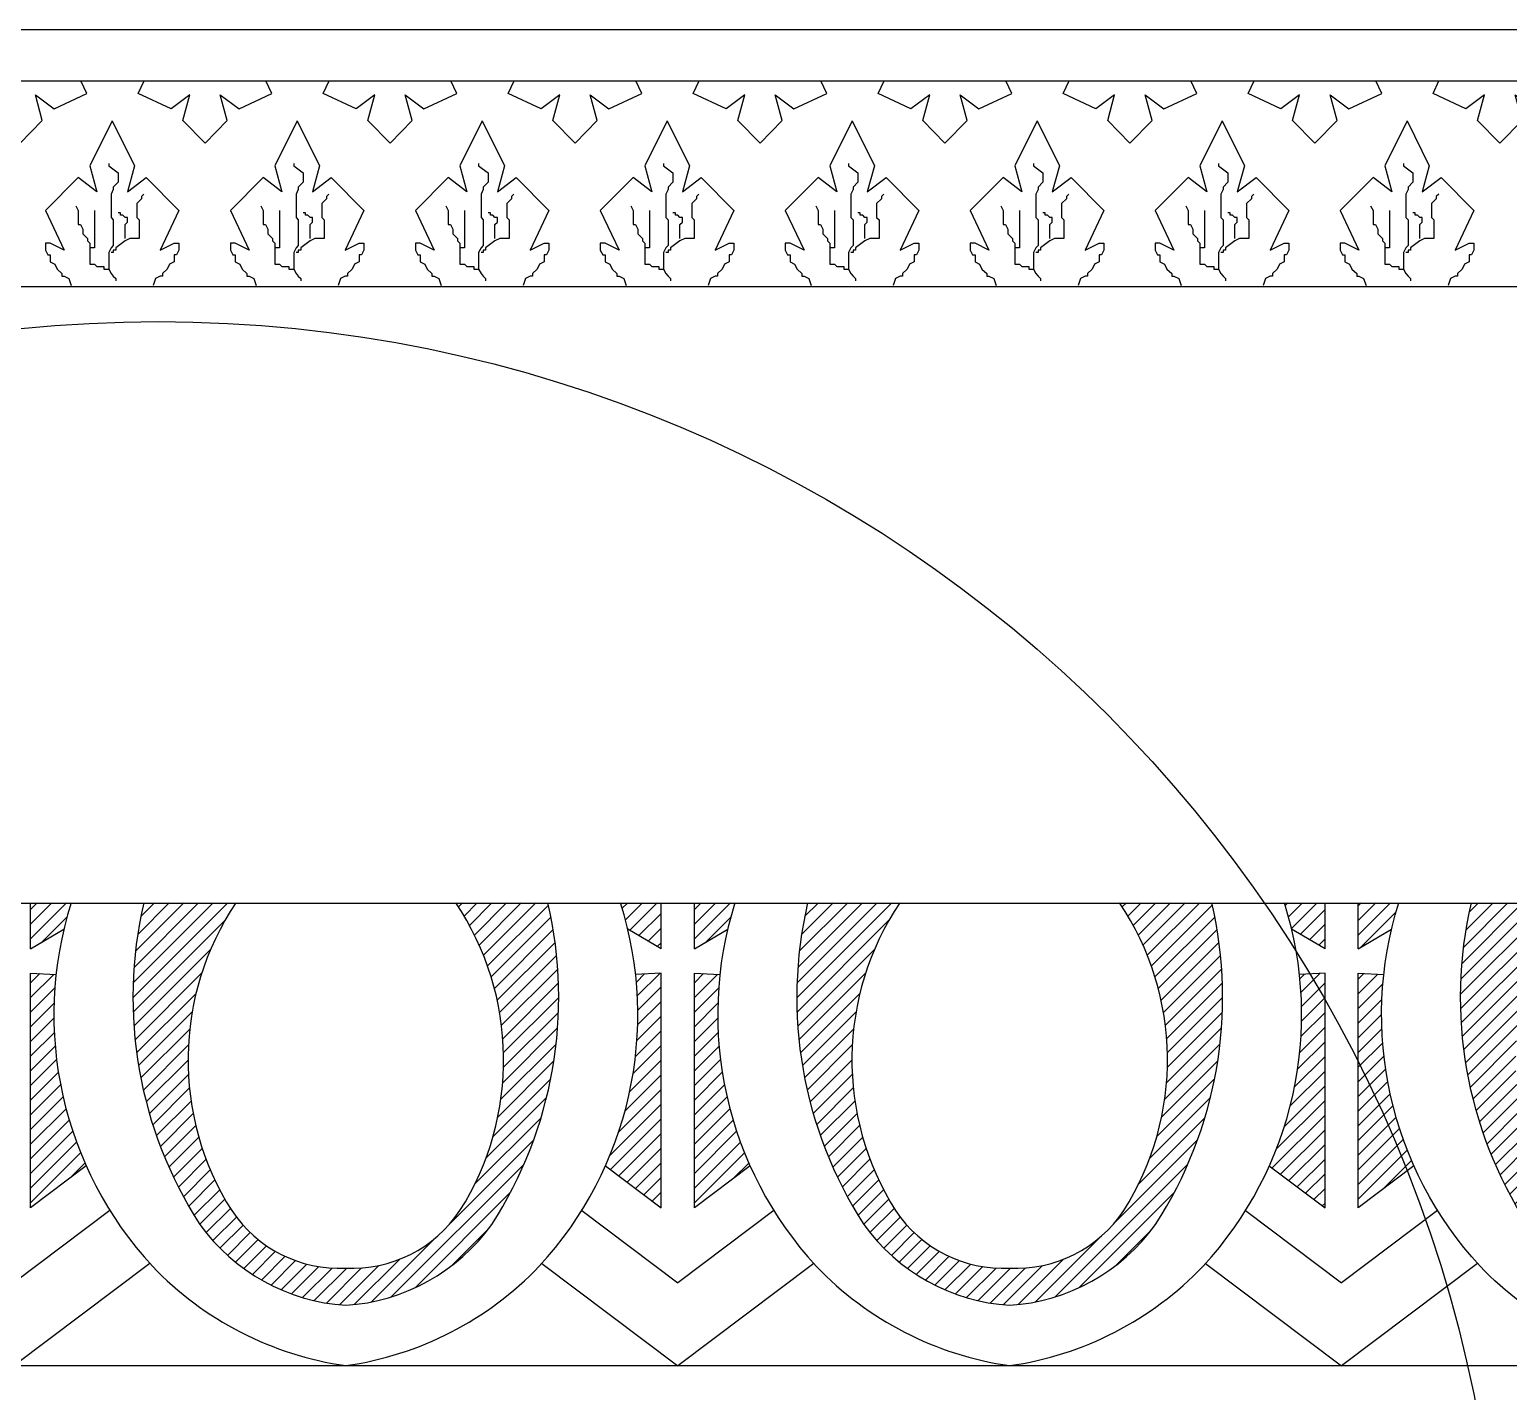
# Model space of a CAD drawing. Extents: x 225 to 2401, y 148 to 3508.
# Drawn here: x 476.3 to 620.2, y 3091 to 3223.5 of the extents above; entities that cross this region are included whole.
import ezdxf

# ---------------------------------------------------------------- set-up
doc = ezdxf.new("R2010")
doc.units = 0
doc.header["$LTSCALE"] = 10
doc.header["$MEASUREMENT"] = 0
for name, color, linetype in [('3', 3, 'CONTINUOUS'), ('7', 7, 'CONTINUOUS'), ('BH', 3, 'CONTINUOUS')]:
    doc.layers.add(name, color=color, linetype=linetype)
pattern_1 = [(45, (97.8592, 1808.6614), (-0.7137359, 0.7137359), [])]
pattern_2 = [(45, (162.4592, 1808.6614), (-0.7137359, 0.7137359), [])]

msp = doc.modelspace()

# ---------------------------------------------------------------- hatches: boundary and pattern name
at = {"layer": '3'}
h = msp.add_hatch(dxfattribs=at)
h.set_pattern_fill('ANSI31', color=256, scale=8.075, style=0)
h.set_pattern_definition(pattern_1)
h.paths.add_polyline_path([(473.12, 3138.5), (469.17, 3138.5, -0.018345), (469.87, 3135.95), (473.12, 3134.02)])
h.paths.add_polyline_path([(473.12, 3131.66), (470.63, 3131.53, -0.133078), (467.7, 3112.9), (473.12, 3108.81)])
h.paths.add_polyline_path([(478.84, 3131.53), (476.35, 3131.66), (476.35, 3108.81), (481.77, 3112.9, -0.133078)])
h.paths.add_polyline_path([(476.35, 3138.5), (476.35, 3134.02), (479.6, 3135.95, -0.018345), (480.3, 3138.5)])
h = msp.add_hatch(dxfattribs=at)
h.set_pattern_fill('ANSI31', color=256, scale=8.075, style=0)
h.set_pattern_definition(pattern_1)
h.paths.add_polyline_path([(526.7, 3138.5), (517.73, 3138.5, -0.297247), (518.14, 3108.55, -0.262813), (507.03, 3102.96, -0.262813), (495.93, 3108.55, -0.297247), (496.34, 3138.5), (487.37, 3138.5, 0.20319), (492.84, 3107.2, 0.224863), (507.03, 3099.34, 0.224863), (521.23, 3107.2, 0.20319)])
h = msp.add_hatch(dxfattribs=at)
h.set_pattern_fill('ANSI31', color=256, scale=8.075, style=0)
h.set_pattern_definition(pattern_2)
h.paths.add_polyline_path([(537.72, 3138.5), (533.77, 3138.5, -0.018345), (534.47, 3135.95), (537.72, 3134.02)])
h.paths.add_polyline_path([(537.72, 3131.66), (535.23, 3131.53, -0.133078), (532.3, 3112.9), (537.72, 3108.81)])
h.paths.add_polyline_path([(543.44, 3131.53), (540.95, 3131.66), (540.95, 3108.81), (546.37, 3112.9, -0.133078)])
h.paths.add_polyline_path([(540.95, 3138.5), (540.95, 3134.02), (544.2, 3135.95, -0.018345), (544.9, 3138.5)])
h = msp.add_hatch(dxfattribs=at)
h.set_pattern_fill('ANSI31', color=256, scale=8.075, style=0)
h.set_pattern_definition(pattern_2)
h.paths.add_polyline_path([(602.32, 3138.5), (598.37, 3138.5, -0.018345), (599.07, 3135.95), (602.32, 3134.02)])
h.paths.add_polyline_path([(602.32, 3131.66), (599.83, 3131.53, -0.133078), (596.9, 3112.9), (602.32, 3108.81)])
h.paths.add_polyline_path([(608.04, 3131.53), (605.55, 3131.66), (605.55, 3108.81), (610.97, 3112.9, -0.133078)])
h.paths.add_polyline_path([(605.55, 3138.5), (605.55, 3134.02), (608.8, 3135.95, -0.018345), (609.5, 3138.5)])
h = msp.add_hatch(dxfattribs=at)
h.set_pattern_fill('ANSI31', color=256, scale=8.075, style=0)
h.set_pattern_definition(pattern_2)
h.paths.add_polyline_path([(625.54, 3138.5), (616.57, 3138.5, 0.20319), (622.04, 3107.2, 0.224863), (636.23, 3099.34, 0.224863), (650.43, 3107.2, 0.20319), (655.9, 3138.5), (646.93, 3138.5, -0.297247), (647.34, 3108.55, -0.262813), (636.23, 3102.96, -0.262813), (625.13, 3108.55, -0.297247)])
at = {"layer": 'BH'}
h = msp.add_hatch(dxfattribs=at)
h.set_pattern_fill('ANSI31', color=256, scale=8.075, style=0)
h.set_pattern_definition(pattern_2)
h.paths.add_polyline_path([(591.3, 3138.5), (582.33, 3138.5, -0.297247), (582.74, 3108.55, -0.262813), (571.63, 3102.96, -0.262813), (560.53, 3108.55, -0.297247), (560.94, 3138.5), (551.97, 3138.5, 0.20319), (557.44, 3107.2, 0.224863), (571.63, 3099.34, 0.224863), (585.83, 3107.2, 0.20319)])

# ---------------------------------------------------------------- linework, layer by layer
at = {"layer": '3'}
for p, q in [((277.43, 3218.47), (1385.49, 3218.47)), ((477.43, 3198.47), (491.14, 3198.47)), ((477.43, 3198.47), (491.14, 3198.47)), ((495.43, 3198.47), (509.14, 3198.47)), ((513.43, 3198.47), (527.14, 3198.47)), ((531.43, 3198.47), (545.14, 3198.47)), ((531.43, 3198.47), (545.14, 3198.47)), ((549.43, 3198.47), (563.14, 3198.47)), ((567.43, 3198.47), (581.14, 3198.47)), ((585.43, 3198.47), (599.14, 3198.47)), ((585.43, 3198.47), (599.14, 3198.47)), ((603.43, 3198.47), (617.14, 3198.47)), ((476.35, 3134.02), (476.35, 3138.5)), ((537.72, 3134.02), (537.72, 3138.5)), ((540.95, 3134.02), (540.95, 3138.5)), ((602.32, 3134.02), (602.32, 3138.5)), ((605.55, 3134.02), (605.55, 3138.5)), ((476.35, 3134.02), (479.6, 3135.95)), ((537.72, 3134.02), (534.47, 3135.95)), ((540.95, 3134.02), (544.2, 3135.95)), ((602.32, 3134.02), (599.07, 3135.95)), ((605.55, 3134.02), (608.8, 3135.95)), ((476.35, 3108.81), (476.35, 3131.66)), ((476.35, 3131.66), (478.84, 3131.53)), ((537.72, 3131.66), (535.23, 3131.53)), ((537.72, 3108.81), (537.72, 3131.66)), ((540.95, 3131.66), (543.44, 3131.53)), ((540.95, 3108.81), (540.95, 3131.66)), ((602.32, 3131.66), (599.83, 3131.53)), ((602.32, 3108.81), (602.32, 3131.66)), ((605.55, 3131.66), (608.04, 3131.53)), ((605.55, 3108.81), (605.55, 3131.66)), ((481.77, 3112.9), (476.35, 3108.81)), ((532.3, 3112.9), (537.72, 3108.81)), ((546.37, 3112.9), (540.95, 3108.81)), ((596.9, 3112.9), (602.32, 3108.81)), ((610.97, 3112.9), (605.55, 3108.81)), ((484.07, 3108.57), (474.73, 3101.54)), ((529.99, 3108.57), (539.33, 3101.54)), ((548.67, 3108.57), (539.33, 3101.54)), ((594.59, 3108.57), (603.93, 3101.54)), ((613.27, 3108.57), (603.93, 3101.54)), ((487.97, 3103.41), (474.73, 3093.45)), ((526.1, 3103.41), (539.33, 3093.45)), ((552.57, 3103.41), (539.33, 3093.45)), ((590.7, 3103.41), (603.93, 3093.45)), ((617.17, 3103.41), (603.93, 3093.45)), ((442.43, 3093.47), (1378.48, 3093.47))]:
    msp.add_line(p, q, dxfattribs=at)
for points in [[(475.34, 3212.43), (477.5, 3214.61), (476.82, 3217.11), (478.64, 3215.75), (481.84, 3217.24), (481.26, 3218.47)], [(493.34, 3212.43), (491.17, 3214.61), (491.85, 3217.11), (490.03, 3215.75), (486.84, 3217.24), (487.41, 3218.47)], [(493.34, 3212.43), (491.17, 3214.61), (491.85, 3217.11), (490.03, 3215.75), (486.84, 3217.24), (487.41, 3218.47)], [(493.34, 3212.43), (495.5, 3214.61), (494.82, 3217.11), (496.64, 3215.75), (499.84, 3217.24), (499.26, 3218.47)], [(493.34, 3212.43), (495.5, 3214.61), (494.82, 3217.11), (496.64, 3215.75), (499.84, 3217.24), (499.26, 3218.47)], [(511.34, 3212.43), (509.17, 3214.61), (509.85, 3217.11), (508.03, 3215.75), (504.84, 3217.24), (505.41, 3218.47)], [(511.34, 3212.43), (513.5, 3214.61), (512.82, 3217.11), (514.64, 3215.75), (517.84, 3217.24), (517.26, 3218.47)], [(529.34, 3212.43), (527.17, 3214.61), (527.85, 3217.11), (526.03, 3215.75), (522.84, 3217.24), (523.41, 3218.47)], [(529.34, 3212.43), (531.5, 3214.61), (530.82, 3217.11), (532.64, 3215.75), (535.84, 3217.24), (535.26, 3218.47)], [(547.34, 3212.43), (545.17, 3214.61), (545.85, 3217.11), (544.03, 3215.75), (540.84, 3217.24), (541.41, 3218.47)], [(547.34, 3212.43), (545.17, 3214.61), (545.85, 3217.11), (544.03, 3215.75), (540.84, 3217.24), (541.41, 3218.47)], [(547.34, 3212.43), (549.5, 3214.61), (548.82, 3217.11), (550.64, 3215.75), (553.84, 3217.24), (553.26, 3218.47)], [(547.34, 3212.43), (549.5, 3214.61), (548.82, 3217.11), (550.64, 3215.75), (553.84, 3217.24), (553.26, 3218.47)], [(565.34, 3212.43), (563.17, 3214.61), (563.85, 3217.11), (562.03, 3215.75), (558.84, 3217.24), (559.41, 3218.47)], [(565.34, 3212.43), (567.5, 3214.61), (566.82, 3217.11), (568.64, 3215.75), (571.84, 3217.24), (571.26, 3218.47)], [(583.34, 3212.43), (581.17, 3214.61), (581.85, 3217.11), (580.03, 3215.75), (576.84, 3217.24), (577.41, 3218.47)], [(583.34, 3212.43), (585.5, 3214.61), (584.82, 3217.11), (586.64, 3215.75), (589.84, 3217.24), (589.26, 3218.47)], [(601.34, 3212.43), (599.17, 3214.61), (599.85, 3217.11), (598.03, 3215.75), (594.84, 3217.24), (595.41, 3218.47)], [(601.34, 3212.43), (599.17, 3214.61), (599.85, 3217.11), (598.03, 3215.75), (594.84, 3217.24), (595.41, 3218.47)], [(601.34, 3212.43), (603.5, 3214.61), (602.82, 3217.11), (604.64, 3215.75), (607.84, 3217.24), (607.26, 3218.47)], [(601.34, 3212.43), (603.5, 3214.61), (602.82, 3217.11), (604.64, 3215.75), (607.84, 3217.24), (607.26, 3218.47)], [(619.34, 3212.43), (617.17, 3214.61), (617.85, 3217.11), (616.03, 3215.75), (612.84, 3217.24), (613.41, 3218.47)], [(619.34, 3212.43), (621.5, 3214.61), (620.82, 3217.11), (622.64, 3215.75), (625.84, 3217.24), (625.26, 3218.47)], [(484.3, 3214.58), (482.13, 3210.2), (482.82, 3207.69), (480.99, 3209.06), (477.8, 3205.87), (479.62, 3202), (478.26, 3202.68), (478.03, 3202.68), (477.8, 3202.68), (477.8, 3202.45), (477.8, 3202), (478.03, 3201.54), (478.26, 3201.54), (478.26, 3201.31), (478.26, 3201.09), (478.26, 3200.86), (478.71, 3200.63), (478.94, 3200.17), (479.4, 3199.72), (479.4, 3199.49), (479.62, 3199.49), (480.08, 3199.26), (480.31, 3198.58)], [(484.3, 3214.58), (482.13, 3210.2), (482.82, 3207.69), (480.99, 3209.06), (477.8, 3205.87), (479.62, 3202), (478.26, 3202.68), (478.03, 3202.68), (477.8, 3202.68), (477.8, 3202.45), (477.8, 3202), (478.03, 3201.54), (478.26, 3201.54), (478.26, 3201.31), (478.26, 3201.09), (478.26, 3200.86), (478.71, 3200.63), (478.94, 3200.17), (479.4, 3199.72), (479.4, 3199.49), (479.62, 3199.49), (480.08, 3199.26), (480.31, 3198.58)], [(484.3, 3214.58), (486.47, 3210.2), (485.78, 3207.69), (487.61, 3209.06), (490.8, 3205.87), (488.97, 3202), (490.34, 3202.68), (490.57, 3202.68), (490.8, 3202.68), (490.8, 3202.45), (490.8, 3202), (490.57, 3201.54), (490.34, 3201.54), (490.34, 3201.31), (490.34, 3201.09), (490.34, 3200.86), (489.89, 3200.63), (489.66, 3200.17), (489.2, 3199.72), (489.2, 3199.49), (488.97, 3199.49), (488.52, 3199.26), (488.29, 3198.58)], [(484.3, 3214.58), (486.47, 3210.2), (485.78, 3207.69), (487.61, 3209.06), (490.8, 3205.87), (488.97, 3202), (490.34, 3202.68), (490.57, 3202.68), (490.8, 3202.68), (490.8, 3202.45), (490.8, 3202), (490.57, 3201.54), (490.34, 3201.54), (490.34, 3201.31), (490.34, 3201.09), (490.34, 3200.86), (489.89, 3200.63), (489.66, 3200.17), (489.2, 3199.72), (489.2, 3199.49), (488.97, 3199.49), (488.52, 3199.26), (488.29, 3198.58)], [(502.3, 3214.58), (500.13, 3210.2), (500.82, 3207.69), (498.99, 3209.06), (495.8, 3205.87), (497.62, 3202), (496.26, 3202.68), (496.03, 3202.68), (495.8, 3202.68), (495.8, 3202.45), (495.8, 3202), (496.03, 3201.54), (496.26, 3201.54), (496.26, 3201.31), (496.26, 3201.09), (496.26, 3200.86), (496.71, 3200.63), (496.94, 3200.17), (497.4, 3199.72), (497.4, 3199.49), (497.62, 3199.49), (498.08, 3199.26), (498.31, 3198.58)], [(502.3, 3214.58), (504.47, 3210.2), (503.78, 3207.69), (505.61, 3209.06), (508.8, 3205.87), (506.97, 3202), (508.34, 3202.68), (508.57, 3202.68), (508.8, 3202.68), (508.8, 3202.45), (508.8, 3202), (508.57, 3201.54), (508.34, 3201.54), (508.34, 3201.31), (508.34, 3201.09), (508.34, 3200.86), (507.89, 3200.63), (507.66, 3200.17), (507.2, 3199.72), (507.2, 3199.49), (506.97, 3199.49), (506.52, 3199.26), (506.29, 3198.58)], [(520.3, 3214.58), (518.13, 3210.2), (518.82, 3207.69), (516.99, 3209.06), (513.8, 3205.87), (515.62, 3202), (514.26, 3202.68), (514.03, 3202.68), (513.8, 3202.68), (513.8, 3202.45), (513.8, 3202), (514.03, 3201.54), (514.26, 3201.54), (514.26, 3201.31), (514.26, 3201.09), (514.26, 3200.86), (514.71, 3200.63), (514.94, 3200.17), (515.4, 3199.72), (515.4, 3199.49), (515.62, 3199.49), (516.08, 3199.26), (516.31, 3198.58)], [(520.3, 3214.58), (522.47, 3210.2), (521.78, 3207.69), (523.61, 3209.06), (526.8, 3205.87), (524.97, 3202), (526.34, 3202.68), (526.57, 3202.68), (526.8, 3202.68), (526.8, 3202.45), (526.8, 3202), (526.57, 3201.54), (526.34, 3201.54), (526.34, 3201.31), (526.34, 3201.09), (526.34, 3200.86), (525.89, 3200.63), (525.66, 3200.17), (525.2, 3199.72), (525.2, 3199.49), (524.97, 3199.49), (524.52, 3199.26), (524.29, 3198.58)], [(538.3, 3214.58), (536.13, 3210.2), (536.82, 3207.69), (534.99, 3209.06), (531.8, 3205.87), (533.62, 3202), (532.26, 3202.68), (532.03, 3202.68), (531.8, 3202.68), (531.8, 3202.45), (531.8, 3202), (532.03, 3201.54), (532.26, 3201.54), (532.26, 3201.31), (532.26, 3201.09), (532.26, 3200.86), (532.71, 3200.63), (532.94, 3200.17), (533.4, 3199.72), (533.4, 3199.49), (533.62, 3199.49), (534.08, 3199.26), (534.31, 3198.58)], [(538.3, 3214.58), (536.13, 3210.2), (536.82, 3207.69), (534.99, 3209.06), (531.8, 3205.87), (533.62, 3202), (532.26, 3202.68), (532.03, 3202.68), (531.8, 3202.68), (531.8, 3202.45), (531.8, 3202), (532.03, 3201.54), (532.26, 3201.54), (532.26, 3201.31), (532.26, 3201.09), (532.26, 3200.86), (532.71, 3200.63), (532.94, 3200.17), (533.4, 3199.72), (533.4, 3199.49), (533.62, 3199.49), (534.08, 3199.26), (534.31, 3198.58)], [(538.3, 3214.58), (540.47, 3210.2), (539.78, 3207.69), (541.61, 3209.06), (544.8, 3205.87), (542.97, 3202), (544.34, 3202.68), (544.57, 3202.68), (544.8, 3202.68), (544.8, 3202.45), (544.8, 3202), (544.57, 3201.54), (544.34, 3201.54), (544.34, 3201.31), (544.34, 3201.09), (544.34, 3200.86), (543.89, 3200.63), (543.66, 3200.17), (543.2, 3199.72), (543.2, 3199.49), (542.97, 3199.49), (542.52, 3199.26), (542.29, 3198.58)], [(538.3, 3214.58), (540.47, 3210.2), (539.78, 3207.69), (541.61, 3209.06), (544.8, 3205.87), (542.97, 3202), (544.34, 3202.68), (544.57, 3202.68), (544.8, 3202.68), (544.8, 3202.45), (544.8, 3202), (544.57, 3201.54), (544.34, 3201.54), (544.34, 3201.31), (544.34, 3201.09), (544.34, 3200.86), (543.89, 3200.63), (543.66, 3200.17), (543.2, 3199.72), (543.2, 3199.49), (542.97, 3199.49), (542.52, 3199.26), (542.29, 3198.58)], [(556.3, 3214.58), (554.13, 3210.2), (554.82, 3207.69), (552.99, 3209.06), (549.8, 3205.87), (551.62, 3202), (550.26, 3202.68), (550.03, 3202.68), (549.8, 3202.68), (549.8, 3202.45), (549.8, 3202), (550.03, 3201.54), (550.26, 3201.54), (550.26, 3201.31), (550.26, 3201.09), (550.26, 3200.86), (550.71, 3200.63), (550.94, 3200.17), (551.4, 3199.72), (551.4, 3199.49), (551.62, 3199.49), (552.08, 3199.26), (552.31, 3198.58)], [(556.3, 3214.58), (558.47, 3210.2), (557.78, 3207.69), (559.61, 3209.06), (562.8, 3205.87), (560.97, 3202), (562.34, 3202.68), (562.57, 3202.68), (562.8, 3202.68), (562.8, 3202.45), (562.8, 3202), (562.57, 3201.54), (562.34, 3201.54), (562.34, 3201.31), (562.34, 3201.09), (562.34, 3200.86), (561.89, 3200.63), (561.66, 3200.17), (561.2, 3199.72), (561.2, 3199.49), (560.97, 3199.49), (560.52, 3199.26), (560.29, 3198.58)], [(574.3, 3214.58), (572.13, 3210.2), (572.82, 3207.69), (570.99, 3209.06), (567.8, 3205.87), (569.62, 3202), (568.26, 3202.68), (568.03, 3202.68), (567.8, 3202.68), (567.8, 3202.45), (567.8, 3202), (568.03, 3201.54), (568.26, 3201.54), (568.26, 3201.31), (568.26, 3201.09), (568.26, 3200.86), (568.71, 3200.63), (568.94, 3200.17), (569.4, 3199.72), (569.4, 3199.49), (569.62, 3199.49), (570.08, 3199.26), (570.31, 3198.58)], [(574.3, 3214.58), (576.47, 3210.2), (575.78, 3207.69), (577.61, 3209.06), (580.8, 3205.87), (578.97, 3202), (580.34, 3202.68), (580.57, 3202.68), (580.8, 3202.68), (580.8, 3202.45), (580.8, 3202), (580.57, 3201.54), (580.34, 3201.54), (580.34, 3201.31), (580.34, 3201.09), (580.34, 3200.86), (579.89, 3200.63), (579.66, 3200.17), (579.2, 3199.72), (579.2, 3199.49), (578.97, 3199.49), (578.52, 3199.26), (578.29, 3198.58)], [(592.3, 3214.58), (590.13, 3210.2), (590.82, 3207.69), (588.99, 3209.06), (585.8, 3205.87), (587.62, 3202), (586.26, 3202.68), (586.03, 3202.68), (585.8, 3202.68), (585.8, 3202.45), (585.8, 3202), (586.03, 3201.54), (586.26, 3201.54), (586.26, 3201.31), (586.26, 3201.09), (586.26, 3200.86), (586.71, 3200.63), (586.94, 3200.17), (587.4, 3199.72), (587.4, 3199.49), (587.62, 3199.49), (588.08, 3199.26), (588.31, 3198.58)], [(592.3, 3214.58), (590.13, 3210.2), (590.82, 3207.69), (588.99, 3209.06), (585.8, 3205.87), (587.62, 3202), (586.26, 3202.68), (586.03, 3202.68), (585.8, 3202.68), (585.8, 3202.45), (585.8, 3202), (586.03, 3201.54), (586.26, 3201.54), (586.26, 3201.31), (586.26, 3201.09), (586.26, 3200.86), (586.71, 3200.63), (586.94, 3200.17), (587.4, 3199.72), (587.4, 3199.49), (587.62, 3199.49), (588.08, 3199.26), (588.31, 3198.58)], [(592.3, 3214.58), (594.47, 3210.2), (593.78, 3207.69), (595.61, 3209.06), (598.8, 3205.87), (596.97, 3202), (598.34, 3202.68), (598.57, 3202.68), (598.8, 3202.68), (598.8, 3202.45), (598.8, 3202), (598.57, 3201.54), (598.34, 3201.54), (598.34, 3201.31), (598.34, 3201.09), (598.34, 3200.86), (597.89, 3200.63), (597.66, 3200.17), (597.2, 3199.72), (597.2, 3199.49), (596.97, 3199.49), (596.52, 3199.26), (596.29, 3198.58)], [(592.3, 3214.58), (594.47, 3210.2), (593.78, 3207.69), (595.61, 3209.06), (598.8, 3205.87), (596.97, 3202), (598.34, 3202.68), (598.57, 3202.68), (598.8, 3202.68), (598.8, 3202.45), (598.8, 3202), (598.57, 3201.54), (598.34, 3201.54), (598.34, 3201.31), (598.34, 3201.09), (598.34, 3200.86), (597.89, 3200.63), (597.66, 3200.17), (597.2, 3199.72), (597.2, 3199.49), (596.97, 3199.49), (596.52, 3199.26), (596.29, 3198.58)], [(610.3, 3214.58), (608.13, 3210.2), (608.82, 3207.69), (606.99, 3209.06), (603.8, 3205.87), (605.62, 3202), (604.26, 3202.68), (604.03, 3202.68), (603.8, 3202.68), (603.8, 3202.45), (603.8, 3202), (604.03, 3201.54), (604.26, 3201.54), (604.26, 3201.31), (604.26, 3201.09), (604.26, 3200.86), (604.71, 3200.63), (604.94, 3200.17), (605.4, 3199.72), (605.4, 3199.49), (605.62, 3199.49), (606.08, 3199.26), (606.31, 3198.58)], [(610.3, 3214.58), (612.47, 3210.2), (611.78, 3207.69), (613.61, 3209.06), (616.8, 3205.87), (614.97, 3202), (616.34, 3202.68), (616.57, 3202.68), (616.8, 3202.68), (616.8, 3202.45), (616.8, 3202), (616.57, 3201.54), (616.34, 3201.54), (616.34, 3201.31), (616.34, 3201.09), (616.34, 3200.86), (615.89, 3200.63), (615.66, 3200.17), (615.2, 3199.72), (615.2, 3199.49), (614.97, 3199.49), (614.52, 3199.26), (614.29, 3198.58)], [(483.96, 3210.43), (483.96, 3210.2), (484.87, 3209.52), (484.87, 3209.06), (484.87, 3208.61), (484.41, 3208.15), (484.41, 3207.92), (484.19, 3207.47), (484.19, 3207.01), (484.19, 3206.33), (484.19, 3205.87), (484.19, 3205.64), (484.19, 3205.19), (484.19, 3205.19), (484.19, 3205.19), (484.41, 3204.96), (484.41, 3204.73), (484.41, 3204.28), (484.41, 3203.82), (484.41, 3203.59), (484.41, 3203.59), (484.41, 3203.36), (484.41, 3202.91), (484.41, 3202.45), (484.19, 3202.22), (483.96, 3201.77), (483.96, 3201.54), (483.96, 3201.09), (483.96, 3200.86), (483.96, 3200.17), (484.19, 3199.72), (484.41, 3199.49), (484.64, 3199.26), (484.64, 3199.03)], [(483.96, 3210.43), (483.96, 3210.2), (484.87, 3209.52), (484.87, 3209.06), (484.87, 3208.61), (484.41, 3208.15), (484.41, 3207.92), (484.19, 3207.47), (484.19, 3207.01), (484.19, 3206.33), (484.19, 3205.87), (484.19, 3205.64), (484.19, 3205.19), (484.19, 3205.19), (484.19, 3205.19), (484.41, 3204.96), (484.41, 3204.73), (484.41, 3204.28), (484.41, 3203.82), (484.41, 3203.59), (484.41, 3203.59), (484.41, 3203.36), (484.41, 3202.91), (484.41, 3202.45), (484.19, 3202.22), (483.96, 3201.77), (483.96, 3201.54), (483.96, 3201.09), (483.96, 3200.86), (483.96, 3200.17), (484.19, 3199.72), (484.41, 3199.49), (484.64, 3199.26), (484.64, 3199.03)], [(501.96, 3210.43), (501.96, 3210.2), (502.87, 3209.52), (502.87, 3209.06), (502.87, 3208.61), (502.41, 3208.15), (502.41, 3207.92), (502.19, 3207.47), (502.19, 3207.01), (502.19, 3206.33), (502.19, 3205.87), (502.19, 3205.64), (502.19, 3205.19), (502.19, 3205.19), (502.19, 3205.19), (502.41, 3204.96), (502.41, 3204.73), (502.41, 3204.28), (502.41, 3203.82), (502.41, 3203.59), (502.41, 3203.59), (502.41, 3203.36), (502.41, 3202.91), (502.41, 3202.45), (502.19, 3202.22), (501.96, 3201.77), (501.96, 3201.54), (501.96, 3201.09), (501.96, 3200.86), (501.96, 3200.17), (502.19, 3199.72), (502.41, 3199.49), (502.64, 3199.26), (502.64, 3199.03)], [(519.96, 3210.43), (519.96, 3210.2), (520.87, 3209.52), (520.87, 3209.06), (520.87, 3208.61), (520.41, 3208.15), (520.41, 3207.92), (520.19, 3207.47), (520.19, 3207.01), (520.19, 3206.33), (520.19, 3205.87), (520.19, 3205.64), (520.19, 3205.19), (520.19, 3205.19), (520.19, 3205.19), (520.41, 3204.96), (520.41, 3204.73), (520.41, 3204.28), (520.41, 3203.82), (520.41, 3203.59), (520.41, 3203.59), (520.41, 3203.36), (520.41, 3202.91), (520.41, 3202.45), (520.19, 3202.22), (519.96, 3201.77), (519.96, 3201.54), (519.96, 3201.09), (519.96, 3200.86), (519.96, 3200.17), (520.19, 3199.72), (520.41, 3199.49), (520.64, 3199.26), (520.64, 3199.03)], [(537.96, 3210.43), (537.96, 3210.2), (538.87, 3209.52), (538.87, 3209.06), (538.87, 3208.61), (538.41, 3208.15), (538.41, 3207.92), (538.19, 3207.47), (538.19, 3207.01), (538.19, 3206.33), (538.19, 3205.87), (538.19, 3205.64), (538.19, 3205.19), (538.19, 3205.19), (538.19, 3205.19), (538.41, 3204.96), (538.41, 3204.73), (538.41, 3204.28), (538.41, 3203.82), (538.41, 3203.59), (538.41, 3203.59), (538.41, 3203.36), (538.41, 3202.91), (538.41, 3202.45), (538.19, 3202.22), (537.96, 3201.77), (537.96, 3201.54), (537.96, 3201.09), (537.96, 3200.86), (537.96, 3200.17), (538.19, 3199.72), (538.41, 3199.49), (538.64, 3199.26), (538.64, 3199.03)], [(537.96, 3210.43), (537.96, 3210.2), (538.87, 3209.52), (538.87, 3209.06), (538.87, 3208.61), (538.41, 3208.15), (538.41, 3207.92), (538.19, 3207.47), (538.19, 3207.01), (538.19, 3206.33), (538.19, 3205.87), (538.19, 3205.64), (538.19, 3205.19), (538.19, 3205.19), (538.19, 3205.19), (538.41, 3204.96), (538.41, 3204.73), (538.41, 3204.28), (538.41, 3203.82), (538.41, 3203.59), (538.41, 3203.59), (538.41, 3203.36), (538.41, 3202.91), (538.41, 3202.45), (538.19, 3202.22), (537.96, 3201.77), (537.96, 3201.54), (537.96, 3201.09), (537.96, 3200.86), (537.96, 3200.17), (538.19, 3199.72), (538.41, 3199.49), (538.64, 3199.26), (538.64, 3199.03)], [(555.96, 3210.43), (555.96, 3210.2), (556.87, 3209.52), (556.87, 3209.06), (556.87, 3208.61), (556.41, 3208.15), (556.41, 3207.92), (556.19, 3207.47), (556.19, 3207.01), (556.19, 3206.33), (556.19, 3205.87), (556.19, 3205.64), (556.19, 3205.19), (556.19, 3205.19), (556.19, 3205.19), (556.41, 3204.96), (556.41, 3204.73), (556.41, 3204.28), (556.41, 3203.82), (556.41, 3203.59), (556.41, 3203.59), (556.41, 3203.36), (556.41, 3202.91), (556.41, 3202.45), (556.19, 3202.22), (555.96, 3201.77), (555.96, 3201.54), (555.96, 3201.09), (555.96, 3200.86), (555.96, 3200.17), (556.19, 3199.72), (556.41, 3199.49), (556.64, 3199.26), (556.64, 3199.03)], [(573.96, 3210.43), (573.96, 3210.2), (574.87, 3209.52), (574.87, 3209.06), (574.87, 3208.61), (574.41, 3208.15), (574.41, 3207.92), (574.19, 3207.47), (574.19, 3207.01), (574.19, 3206.33), (574.19, 3205.87), (574.19, 3205.64), (574.19, 3205.19), (574.19, 3205.19), (574.19, 3205.19), (574.41, 3204.96), (574.41, 3204.73), (574.41, 3204.28), (574.41, 3203.82), (574.41, 3203.59), (574.41, 3203.59), (574.41, 3203.36), (574.41, 3202.91), (574.41, 3202.45), (574.19, 3202.22), (573.96, 3201.77), (573.96, 3201.54), (573.96, 3201.09), (573.96, 3200.86), (573.96, 3200.17), (574.19, 3199.72), (574.41, 3199.49), (574.64, 3199.26), (574.64, 3199.03)], [(591.96, 3210.43), (591.96, 3210.2), (592.87, 3209.52), (592.87, 3209.06), (592.87, 3208.61), (592.41, 3208.15), (592.41, 3207.92), (592.19, 3207.47), (592.19, 3207.01), (592.19, 3206.33), (592.19, 3205.87), (592.19, 3205.64), (592.19, 3205.19), (592.19, 3205.19), (592.19, 3205.19), (592.41, 3204.96), (592.41, 3204.73), (592.41, 3204.28), (592.41, 3203.82), (592.41, 3203.59), (592.41, 3203.59), (592.41, 3203.36), (592.41, 3202.91), (592.41, 3202.45), (592.19, 3202.22), (591.96, 3201.77), (591.96, 3201.54), (591.96, 3201.09), (591.96, 3200.86), (591.96, 3200.17), (592.19, 3199.72), (592.41, 3199.49), (592.64, 3199.26), (592.64, 3199.03)], [(591.96, 3210.43), (591.96, 3210.2), (592.87, 3209.52), (592.87, 3209.06), (592.87, 3208.61), (592.41, 3208.15), (592.41, 3207.92), (592.19, 3207.47), (592.19, 3207.01), (592.19, 3206.33), (592.19, 3205.87), (592.19, 3205.64), (592.19, 3205.19), (592.19, 3205.19), (592.19, 3205.19), (592.41, 3204.96), (592.41, 3204.73), (592.41, 3204.28), (592.41, 3203.82), (592.41, 3203.59), (592.41, 3203.59), (592.41, 3203.36), (592.41, 3202.91), (592.41, 3202.45), (592.19, 3202.22), (591.96, 3201.77), (591.96, 3201.54), (591.96, 3201.09), (591.96, 3200.86), (591.96, 3200.17), (592.19, 3199.72), (592.41, 3199.49), (592.64, 3199.26), (592.64, 3199.03)], [(609.96, 3210.43), (609.96, 3210.2), (610.87, 3209.52), (610.87, 3209.06), (610.87, 3208.61), (610.41, 3208.15), (610.41, 3207.92), (610.19, 3207.47), (610.19, 3207.01), (610.19, 3206.33), (610.19, 3205.87), (610.19, 3205.64), (610.19, 3205.19), (610.19, 3205.19), (610.19, 3205.19), (610.41, 3204.96), (610.41, 3204.73), (610.41, 3204.28), (610.41, 3203.82), (610.41, 3203.59), (610.41, 3203.59), (610.41, 3203.36), (610.41, 3202.91), (610.41, 3202.45), (610.19, 3202.22), (609.96, 3201.77), (609.96, 3201.54), (609.96, 3201.09), (609.96, 3200.86), (609.96, 3200.17), (610.19, 3199.72), (610.41, 3199.49), (610.64, 3199.26), (610.64, 3199.03)], [(480.76, 3206.33), (480.99, 3205.87), (480.99, 3205.64), (480.99, 3205.19), (480.99, 3205.19), (480.99, 3205.19), (480.99, 3204.96), (480.99, 3204.73), (480.99, 3204.5), (480.99, 3204.5), (481.22, 3204.5), (481.45, 3204.05), (481.45, 3203.82), (481.45, 3203.59), (481.68, 3203.36), (481.9, 3203.14), (481.9, 3203.14), (481.9, 3202.91), (482.13, 3202.68), (482.13, 3202.45), (482.13, 3202), (482.13, 3201.54), (482.13, 3201.09), (482.13, 3200.63), (482.59, 3200.63), (482.82, 3200.4), (482.82, 3200.4), (483.04, 3200.4), (483.5, 3200.4), (483.5, 3200.17), (483.73, 3200.17), (483.96, 3200.17), (483.96, 3200.17)], [(480.76, 3206.33), (480.99, 3205.87), (480.99, 3205.64), (480.99, 3205.19), (480.99, 3205.19), (480.99, 3205.19), (480.99, 3204.96), (480.99, 3204.73), (480.99, 3204.5), (480.99, 3204.5), (481.22, 3204.5), (481.45, 3204.05), (481.45, 3203.82), (481.45, 3203.59), (481.68, 3203.36), (481.9, 3203.14), (481.9, 3203.14), (481.9, 3202.91), (482.13, 3202.68), (482.13, 3202.45), (482.13, 3202), (482.13, 3201.54), (482.13, 3201.09), (482.13, 3200.63), (482.59, 3200.63), (482.82, 3200.4), (482.82, 3200.4), (483.04, 3200.4), (483.5, 3200.4), (483.5, 3200.17), (483.73, 3200.17), (483.96, 3200.17), (483.96, 3200.17)], [(487.38, 3207.47), (487.15, 3207.24), (487.15, 3207.01), (486.69, 3206.55), (486.69, 3205.87), (486.69, 3205.19), (486.92, 3204.96), (486.92, 3204.73), (486.92, 3204.5), (486.92, 3203.59), (486.92, 3203.36), (486.92, 3203.14), (486.92, 3203.14), (486.47, 3203.14), (486.01, 3203.14), (485.55, 3202.91), (484.64, 3202.22), (484.64, 3202), (484.41, 3202), (484.41, 3201.77), (484.19, 3201.77), (484.19, 3201.77)], [(487.38, 3207.47), (487.15, 3207.24), (487.15, 3207.01), (486.69, 3206.55), (486.69, 3205.87), (486.69, 3205.19), (486.92, 3204.96), (486.92, 3204.73), (486.92, 3204.5), (486.92, 3203.59), (486.92, 3203.36), (486.92, 3203.14), (486.92, 3203.14), (486.47, 3203.14), (486.01, 3203.14), (485.55, 3202.91), (484.64, 3202.22), (484.64, 3202), (484.41, 3202), (484.41, 3201.77), (484.19, 3201.77), (484.19, 3201.77)], [(498.76, 3206.33), (498.99, 3205.87), (498.99, 3205.64), (498.99, 3205.19), (498.99, 3205.19), (498.99, 3205.19), (498.99, 3204.96), (498.99, 3204.73), (498.99, 3204.5), (498.99, 3204.5), (499.22, 3204.5), (499.45, 3204.05), (499.45, 3203.82), (499.45, 3203.59), (499.68, 3203.36), (499.9, 3203.14), (499.9, 3203.14), (499.9, 3202.91), (500.13, 3202.68), (500.13, 3202.45), (500.13, 3202), (500.13, 3201.54), (500.13, 3201.09), (500.13, 3200.63), (500.59, 3200.63), (500.82, 3200.4), (500.82, 3200.4), (501.04, 3200.4), (501.5, 3200.4), (501.5, 3200.17), (501.73, 3200.17), (501.96, 3200.17), (501.96, 3200.17)], [(505.38, 3207.47), (505.15, 3207.24), (505.15, 3207.01), (504.69, 3206.55), (504.69, 3205.87), (504.69, 3205.19), (504.92, 3204.96), (504.92, 3204.73), (504.92, 3204.5), (504.92, 3203.59), (504.92, 3203.36), (504.92, 3203.14), (504.92, 3203.14), (504.47, 3203.14), (504.01, 3203.14), (503.55, 3202.91), (502.64, 3202.22), (502.64, 3202), (502.41, 3202), (502.41, 3201.77), (502.19, 3201.77), (502.19, 3201.77)], [(516.76, 3206.33), (516.99, 3205.87), (516.99, 3205.64), (516.99, 3205.19), (516.99, 3205.19), (516.99, 3205.19), (516.99, 3204.96), (516.99, 3204.73), (516.99, 3204.5), (516.99, 3204.5), (517.22, 3204.5), (517.45, 3204.05), (517.45, 3203.82), (517.45, 3203.59), (517.68, 3203.36), (517.9, 3203.14), (517.9, 3203.14), (517.9, 3202.91), (518.13, 3202.68), (518.13, 3202.45), (518.13, 3202), (518.13, 3201.54), (518.13, 3201.09), (518.13, 3200.63), (518.59, 3200.63), (518.82, 3200.4), (518.82, 3200.4), (519.04, 3200.4), (519.5, 3200.4), (519.5, 3200.17), (519.73, 3200.17), (519.96, 3200.17), (519.96, 3200.17)], [(523.38, 3207.47), (523.15, 3207.24), (523.15, 3207.01), (522.69, 3206.55), (522.69, 3205.87), (522.69, 3205.19), (522.92, 3204.96), (522.92, 3204.73), (522.92, 3204.5), (522.92, 3203.59), (522.92, 3203.36), (522.92, 3203.14), (522.92, 3203.14), (522.47, 3203.14), (522.01, 3203.14), (521.55, 3202.91), (520.64, 3202.22), (520.64, 3202), (520.41, 3202), (520.41, 3201.77), (520.19, 3201.77), (520.19, 3201.77)], [(534.76, 3206.33), (534.99, 3205.87), (534.99, 3205.64), (534.99, 3205.19), (534.99, 3205.19), (534.99, 3205.19), (534.99, 3204.96), (534.99, 3204.73), (534.99, 3204.5), (534.99, 3204.5), (535.22, 3204.5), (535.45, 3204.05), (535.45, 3203.82), (535.45, 3203.59), (535.68, 3203.36), (535.9, 3203.14), (535.9, 3203.14), (535.9, 3202.91), (536.13, 3202.68), (536.13, 3202.45), (536.13, 3202), (536.13, 3201.54), (536.13, 3201.09), (536.13, 3200.63), (536.59, 3200.63), (536.82, 3200.4), (536.82, 3200.4), (537.04, 3200.4), (537.5, 3200.4), (537.5, 3200.17), (537.73, 3200.17), (537.96, 3200.17), (537.96, 3200.17)], [(534.76, 3206.33), (534.99, 3205.87), (534.99, 3205.64), (534.99, 3205.19), (534.99, 3205.19), (534.99, 3205.19), (534.99, 3204.96), (534.99, 3204.73), (534.99, 3204.5), (534.99, 3204.5), (535.22, 3204.5), (535.45, 3204.05), (535.45, 3203.82), (535.45, 3203.59), (535.68, 3203.36), (535.9, 3203.14), (535.9, 3203.14), (535.9, 3202.91), (536.13, 3202.68), (536.13, 3202.45), (536.13, 3202), (536.13, 3201.54), (536.13, 3201.09), (536.13, 3200.63), (536.59, 3200.63), (536.82, 3200.4), (536.82, 3200.4), (537.04, 3200.4), (537.5, 3200.4), (537.5, 3200.17), (537.73, 3200.17), (537.96, 3200.17), (537.96, 3200.17)], [(541.38, 3207.47), (541.15, 3207.24), (541.15, 3207.01), (540.69, 3206.55), (540.69, 3205.87), (540.69, 3205.19), (540.92, 3204.96), (540.92, 3204.73), (540.92, 3204.5), (540.92, 3203.59), (540.92, 3203.36), (540.92, 3203.14), (540.92, 3203.14), (540.47, 3203.14), (540.01, 3203.14), (539.55, 3202.91), (538.64, 3202.22), (538.64, 3202), (538.41, 3202), (538.41, 3201.77), (538.19, 3201.77), (538.19, 3201.77)], [(541.38, 3207.47), (541.15, 3207.24), (541.15, 3207.01), (540.69, 3206.55), (540.69, 3205.87), (540.69, 3205.19), (540.92, 3204.96), (540.92, 3204.73), (540.92, 3204.5), (540.92, 3203.59), (540.92, 3203.36), (540.92, 3203.14), (540.92, 3203.14), (540.47, 3203.14), (540.01, 3203.14), (539.55, 3202.91), (538.64, 3202.22), (538.64, 3202), (538.41, 3202), (538.41, 3201.77), (538.19, 3201.77), (538.19, 3201.77)], [(552.76, 3206.33), (552.99, 3205.87), (552.99, 3205.64), (552.99, 3205.19), (552.99, 3205.19), (552.99, 3205.19), (552.99, 3204.96), (552.99, 3204.73), (552.99, 3204.5), (552.99, 3204.5), (553.22, 3204.5), (553.45, 3204.05), (553.45, 3203.82), (553.45, 3203.59), (553.68, 3203.36), (553.9, 3203.14), (553.9, 3203.14), (553.9, 3202.91), (554.13, 3202.68), (554.13, 3202.45), (554.13, 3202), (554.13, 3201.54), (554.13, 3201.09), (554.13, 3200.63), (554.59, 3200.63), (554.82, 3200.4), (554.82, 3200.4), (555.04, 3200.4), (555.5, 3200.4), (555.5, 3200.17), (555.73, 3200.17), (555.96, 3200.17), (555.96, 3200.17)], [(559.38, 3207.47), (559.15, 3207.24), (559.15, 3207.01), (558.69, 3206.55), (558.69, 3205.87), (558.69, 3205.19), (558.92, 3204.96), (558.92, 3204.73), (558.92, 3204.5), (558.92, 3203.59), (558.92, 3203.36), (558.92, 3203.14), (558.92, 3203.14), (558.47, 3203.14), (558.01, 3203.14), (557.55, 3202.91), (556.64, 3202.22), (556.64, 3202), (556.41, 3202), (556.41, 3201.77), (556.19, 3201.77), (556.19, 3201.77)], [(570.76, 3206.33), (570.99, 3205.87), (570.99, 3205.64), (570.99, 3205.19), (570.99, 3205.19), (570.99, 3205.19), (570.99, 3204.96), (570.99, 3204.73), (570.99, 3204.5), (570.99, 3204.5), (571.22, 3204.5), (571.45, 3204.05), (571.45, 3203.82), (571.45, 3203.59), (571.68, 3203.36), (571.9, 3203.14), (571.9, 3203.14), (571.9, 3202.91), (572.13, 3202.68), (572.13, 3202.45), (572.13, 3202), (572.13, 3201.54), (572.13, 3201.09), (572.13, 3200.63), (572.59, 3200.63), (572.82, 3200.4), (572.82, 3200.4), (573.04, 3200.4), (573.5, 3200.4), (573.5, 3200.17), (573.73, 3200.17), (573.96, 3200.17), (573.96, 3200.17)], [(577.38, 3207.47), (577.15, 3207.24), (577.15, 3207.01), (576.69, 3206.55), (576.69, 3205.87), (576.69, 3205.19), (576.92, 3204.96), (576.92, 3204.73), (576.92, 3204.5), (576.92, 3203.59), (576.92, 3203.36), (576.92, 3203.14), (576.92, 3203.14), (576.47, 3203.14), (576.01, 3203.14), (575.55, 3202.91), (574.64, 3202.22), (574.64, 3202), (574.41, 3202), (574.41, 3201.77), (574.19, 3201.77), (574.19, 3201.77)], [(588.76, 3206.33), (588.99, 3205.87), (588.99, 3205.64), (588.99, 3205.19), (588.99, 3205.19), (588.99, 3205.19), (588.99, 3204.96), (588.99, 3204.73), (588.99, 3204.5), (588.99, 3204.5), (589.22, 3204.5), (589.45, 3204.05), (589.45, 3203.82), (589.45, 3203.59), (589.68, 3203.36), (589.9, 3203.14), (589.9, 3203.14), (589.9, 3202.91), (590.13, 3202.68), (590.13, 3202.45), (590.13, 3202), (590.13, 3201.54), (590.13, 3201.09), (590.13, 3200.63), (590.59, 3200.63), (590.82, 3200.4), (590.82, 3200.4), (591.04, 3200.4), (591.5, 3200.4), (591.5, 3200.17), (591.73, 3200.17), (591.96, 3200.17), (591.96, 3200.17)], [(588.76, 3206.33), (588.99, 3205.87), (588.99, 3205.64), (588.99, 3205.19), (588.99, 3205.19), (588.99, 3205.19), (588.99, 3204.96), (588.99, 3204.73), (588.99, 3204.5), (588.99, 3204.5), (589.22, 3204.5), (589.45, 3204.05), (589.45, 3203.82), (589.45, 3203.59), (589.68, 3203.36), (589.9, 3203.14), (589.9, 3203.14), (589.9, 3202.91), (590.13, 3202.68), (590.13, 3202.45), (590.13, 3202), (590.13, 3201.54), (590.13, 3201.09), (590.13, 3200.63), (590.59, 3200.63), (590.82, 3200.4), (590.82, 3200.4), (591.04, 3200.4), (591.5, 3200.4), (591.5, 3200.17), (591.73, 3200.17), (591.96, 3200.17), (591.96, 3200.17)], [(595.38, 3207.47), (595.15, 3207.24), (595.15, 3207.01), (594.69, 3206.55), (594.69, 3205.87), (594.69, 3205.19), (594.92, 3204.96), (594.92, 3204.73), (594.92, 3204.5), (594.92, 3203.59), (594.92, 3203.36), (594.92, 3203.14), (594.92, 3203.14), (594.47, 3203.14), (594.01, 3203.14), (593.55, 3202.91), (592.64, 3202.22), (592.64, 3202), (592.41, 3202), (592.41, 3201.77), (592.19, 3201.77), (592.19, 3201.77)], [(595.38, 3207.47), (595.15, 3207.24), (595.15, 3207.01), (594.69, 3206.55), (594.69, 3205.87), (594.69, 3205.19), (594.92, 3204.96), (594.92, 3204.73), (594.92, 3204.5), (594.92, 3203.59), (594.92, 3203.36), (594.92, 3203.14), (594.92, 3203.14), (594.47, 3203.14), (594.01, 3203.14), (593.55, 3202.91), (592.64, 3202.22), (592.64, 3202), (592.41, 3202), (592.41, 3201.77), (592.19, 3201.77), (592.19, 3201.77)], [(606.76, 3206.33), (606.99, 3205.87), (606.99, 3205.64), (606.99, 3205.19), (606.99, 3205.19), (606.99, 3205.19), (606.99, 3204.96), (606.99, 3204.73), (606.99, 3204.5), (606.99, 3204.5), (607.22, 3204.5), (607.45, 3204.05), (607.45, 3203.82), (607.45, 3203.59), (607.68, 3203.36), (607.9, 3203.14), (607.9, 3203.14), (607.9, 3202.91), (608.13, 3202.68), (608.13, 3202.45), (608.13, 3202), (608.13, 3201.54), (608.13, 3201.09), (608.13, 3200.63), (608.59, 3200.63), (608.82, 3200.4), (608.82, 3200.4), (609.04, 3200.4), (609.5, 3200.4), (609.5, 3200.17), (609.73, 3200.17), (609.96, 3200.17), (609.96, 3200.17)], [(613.38, 3207.47), (613.15, 3207.24), (613.15, 3207.01), (612.69, 3206.55), (612.69, 3205.87), (612.69, 3205.19), (612.92, 3204.96), (612.92, 3204.73), (612.92, 3204.5), (612.92, 3203.59), (612.92, 3203.36), (612.92, 3203.14), (612.92, 3203.14), (612.47, 3203.14), (612.01, 3203.14), (611.55, 3202.91), (610.64, 3202.22), (610.64, 3202), (610.41, 3202), (610.41, 3201.77), (610.19, 3201.77), (610.19, 3201.77)], [(482.59, 3205.87), (482.59, 3205.87), (482.59, 3205.64), (482.59, 3205.42), (482.59, 3205.19), (482.59, 3205.19), (482.59, 3204.96), (482.59, 3204.5), (482.59, 3203.82), (482.59, 3203.36), (482.59, 3202.91), (482.59, 3202.68), (482.59, 3202.22), (482.36, 3202.22), (482.13, 3202.22), (482.13, 3202), (482.13, 3201.77), (482.13, 3201.54)], [(482.59, 3205.87), (482.59, 3205.87), (482.59, 3205.64), (482.59, 3205.42), (482.59, 3205.19), (482.59, 3205.19), (482.59, 3204.96), (482.59, 3204.5), (482.59, 3203.82), (482.59, 3203.36), (482.59, 3202.91), (482.59, 3202.68), (482.59, 3202.22), (482.36, 3202.22), (482.13, 3202.22), (482.13, 3202), (482.13, 3201.77), (482.13, 3201.54)], [(485.55, 3203.14), (485.55, 3203.36), (485.55, 3203.36), (485.55, 3204.05), (485.55, 3204.28), (485.55, 3204.28), (485.55, 3204.28), (485.55, 3204.5), (485.78, 3204.73), (485.78, 3204.96), (485.78, 3205.19), (485.78, 3205.19), (485.78, 3205.19), (485.78, 3205.19), (485.55, 3205.19), (485.33, 3205.42), (485.33, 3205.42), (485.1, 3205.42), (485.1, 3205.42), (485.1, 3205.64), (484.87, 3205.64)], [(485.55, 3203.14), (485.55, 3203.36), (485.55, 3203.36), (485.55, 3204.05), (485.55, 3204.28), (485.55, 3204.28), (485.55, 3204.28), (485.55, 3204.5), (485.78, 3204.73), (485.78, 3204.96), (485.78, 3205.19), (485.78, 3205.19), (485.78, 3205.19), (485.78, 3205.19), (485.55, 3205.19), (485.33, 3205.42), (485.33, 3205.42), (485.1, 3205.42), (485.1, 3205.42), (485.1, 3205.64), (484.87, 3205.64)], [(500.59, 3205.87), (500.59, 3205.87), (500.59, 3205.64), (500.59, 3205.42), (500.59, 3205.19), (500.59, 3205.19), (500.59, 3204.96), (500.59, 3204.5), (500.59, 3203.82), (500.59, 3203.36), (500.59, 3202.91), (500.59, 3202.68), (500.59, 3202.22), (500.36, 3202.22), (500.13, 3202.22), (500.13, 3202), (500.13, 3201.77), (500.13, 3201.54)], [(503.55, 3203.14), (503.55, 3203.36), (503.55, 3203.36), (503.55, 3204.05), (503.55, 3204.28), (503.55, 3204.28), (503.55, 3204.28), (503.55, 3204.5), (503.78, 3204.73), (503.78, 3204.96), (503.78, 3205.19), (503.78, 3205.19), (503.78, 3205.19), (503.78, 3205.19), (503.55, 3205.19), (503.33, 3205.42), (503.33, 3205.42), (503.1, 3205.42), (503.1, 3205.42), (503.1, 3205.64), (502.87, 3205.64)], [(518.59, 3205.87), (518.59, 3205.87), (518.59, 3205.64), (518.59, 3205.42), (518.59, 3205.19), (518.59, 3205.19), (518.59, 3204.96), (518.59, 3204.5), (518.59, 3203.82), (518.59, 3203.36), (518.59, 3202.91), (518.59, 3202.68), (518.59, 3202.22), (518.36, 3202.22), (518.13, 3202.22), (518.13, 3202), (518.13, 3201.77), (518.13, 3201.54)], [(521.55, 3203.14), (521.55, 3203.36), (521.55, 3203.36), (521.55, 3204.05), (521.55, 3204.28), (521.55, 3204.28), (521.55, 3204.28), (521.55, 3204.5), (521.78, 3204.73), (521.78, 3204.96), (521.78, 3205.19), (521.78, 3205.19), (521.78, 3205.19), (521.78, 3205.19), (521.55, 3205.19), (521.33, 3205.42), (521.33, 3205.42), (521.1, 3205.42), (521.1, 3205.42), (521.1, 3205.64), (520.87, 3205.64)], [(536.59, 3205.87), (536.59, 3205.87), (536.59, 3205.64), (536.59, 3205.42), (536.59, 3205.19), (536.59, 3205.19), (536.59, 3204.96), (536.59, 3204.5), (536.59, 3203.82), (536.59, 3203.36), (536.59, 3202.91), (536.59, 3202.68), (536.59, 3202.22), (536.36, 3202.22), (536.13, 3202.22), (536.13, 3202), (536.13, 3201.77), (536.13, 3201.54)], [(536.59, 3205.87), (536.59, 3205.87), (536.59, 3205.64), (536.59, 3205.42), (536.59, 3205.19), (536.59, 3205.19), (536.59, 3204.96), (536.59, 3204.5), (536.59, 3203.82), (536.59, 3203.36), (536.59, 3202.91), (536.59, 3202.68), (536.59, 3202.22), (536.36, 3202.22), (536.13, 3202.22), (536.13, 3202), (536.13, 3201.77), (536.13, 3201.54)], [(539.55, 3203.14), (539.55, 3203.36), (539.55, 3203.36), (539.55, 3204.05), (539.55, 3204.28), (539.55, 3204.28), (539.55, 3204.28), (539.55, 3204.5), (539.78, 3204.73), (539.78, 3204.96), (539.78, 3205.19), (539.78, 3205.19), (539.78, 3205.19), (539.78, 3205.19), (539.55, 3205.19), (539.33, 3205.42), (539.33, 3205.42), (539.1, 3205.42), (539.1, 3205.42), (539.1, 3205.64), (538.87, 3205.64)], [(539.55, 3203.14), (539.55, 3203.36), (539.55, 3203.36), (539.55, 3204.05), (539.55, 3204.28), (539.55, 3204.28), (539.55, 3204.28), (539.55, 3204.5), (539.78, 3204.73), (539.78, 3204.96), (539.78, 3205.19), (539.78, 3205.19), (539.78, 3205.19), (539.78, 3205.19), (539.55, 3205.19), (539.33, 3205.42), (539.33, 3205.42), (539.1, 3205.42), (539.1, 3205.42), (539.1, 3205.64), (538.87, 3205.64)], [(554.59, 3205.87), (554.59, 3205.87), (554.59, 3205.64), (554.59, 3205.42), (554.59, 3205.19), (554.59, 3205.19), (554.59, 3204.96), (554.59, 3204.5), (554.59, 3203.82), (554.59, 3203.36), (554.59, 3202.91), (554.59, 3202.68), (554.59, 3202.22), (554.36, 3202.22), (554.13, 3202.22), (554.13, 3202), (554.13, 3201.77), (554.13, 3201.54)], [(557.55, 3203.14), (557.55, 3203.36), (557.55, 3203.36), (557.55, 3204.05), (557.55, 3204.28), (557.55, 3204.28), (557.55, 3204.28), (557.55, 3204.5), (557.78, 3204.73), (557.78, 3204.96), (557.78, 3205.19), (557.78, 3205.19), (557.78, 3205.19), (557.78, 3205.19), (557.55, 3205.19), (557.33, 3205.42), (557.33, 3205.42), (557.1, 3205.42), (557.1, 3205.42), (557.1, 3205.64), (556.87, 3205.64)], [(572.59, 3205.87), (572.59, 3205.87), (572.59, 3205.64), (572.59, 3205.42), (572.59, 3205.19), (572.59, 3205.19), (572.59, 3204.96), (572.59, 3204.5), (572.59, 3203.82), (572.59, 3203.36), (572.59, 3202.91), (572.59, 3202.68), (572.59, 3202.22), (572.36, 3202.22), (572.13, 3202.22), (572.13, 3202), (572.13, 3201.77), (572.13, 3201.54)], [(575.55, 3203.14), (575.55, 3203.36), (575.55, 3203.36), (575.55, 3204.05), (575.55, 3204.28), (575.55, 3204.28), (575.55, 3204.28), (575.55, 3204.5), (575.78, 3204.73), (575.78, 3204.96), (575.78, 3205.19), (575.78, 3205.19), (575.78, 3205.19), (575.78, 3205.19), (575.55, 3205.19), (575.33, 3205.42), (575.33, 3205.42), (575.1, 3205.42), (575.1, 3205.42), (575.1, 3205.64), (574.87, 3205.64)], [(590.59, 3205.87), (590.59, 3205.87), (590.59, 3205.64), (590.59, 3205.42), (590.59, 3205.19), (590.59, 3205.19), (590.59, 3204.96), (590.59, 3204.5), (590.59, 3203.82), (590.59, 3203.36), (590.59, 3202.91), (590.59, 3202.68), (590.59, 3202.22), (590.36, 3202.22), (590.13, 3202.22), (590.13, 3202), (590.13, 3201.77), (590.13, 3201.54)], [(590.59, 3205.87), (590.59, 3205.87), (590.59, 3205.64), (590.59, 3205.42), (590.59, 3205.19), (590.59, 3205.19), (590.59, 3204.96), (590.59, 3204.5), (590.59, 3203.82), (590.59, 3203.36), (590.59, 3202.91), (590.59, 3202.68), (590.59, 3202.22), (590.36, 3202.22), (590.13, 3202.22), (590.13, 3202), (590.13, 3201.77), (590.13, 3201.54)], [(593.55, 3203.14), (593.55, 3203.36), (593.55, 3203.36), (593.55, 3204.05), (593.55, 3204.28), (593.55, 3204.28), (593.55, 3204.28), (593.55, 3204.5), (593.78, 3204.73), (593.78, 3204.96), (593.78, 3205.19), (593.78, 3205.19), (593.78, 3205.19), (593.78, 3205.19), (593.55, 3205.19), (593.33, 3205.42), (593.33, 3205.42), (593.1, 3205.42), (593.1, 3205.42), (593.1, 3205.64), (592.87, 3205.64)], [(593.55, 3203.14), (593.55, 3203.36), (593.55, 3203.36), (593.55, 3204.05), (593.55, 3204.28), (593.55, 3204.28), (593.55, 3204.28), (593.55, 3204.5), (593.78, 3204.73), (593.78, 3204.96), (593.78, 3205.19), (593.78, 3205.19), (593.78, 3205.19), (593.78, 3205.19), (593.55, 3205.19), (593.33, 3205.42), (593.33, 3205.42), (593.1, 3205.42), (593.1, 3205.42), (593.1, 3205.64), (592.87, 3205.64)], [(608.59, 3205.87), (608.59, 3205.87), (608.59, 3205.64), (608.59, 3205.42), (608.59, 3205.19), (608.59, 3205.19), (608.59, 3204.96), (608.59, 3204.5), (608.59, 3203.82), (608.59, 3203.36), (608.59, 3202.91), (608.59, 3202.68), (608.59, 3202.22), (608.36, 3202.22), (608.13, 3202.22), (608.13, 3202), (608.13, 3201.77), (608.13, 3201.54)], [(611.55, 3203.14), (611.55, 3203.36), (611.55, 3203.36), (611.55, 3204.05), (611.55, 3204.28), (611.55, 3204.28), (611.55, 3204.28), (611.55, 3204.5), (611.78, 3204.73), (611.78, 3204.96), (611.78, 3205.19), (611.78, 3205.19), (611.78, 3205.19), (611.78, 3205.19), (611.55, 3205.19), (611.33, 3205.42), (611.33, 3205.42), (611.1, 3205.42), (611.1, 3205.42), (611.1, 3205.64), (610.87, 3205.64)]]:
    msp.add_lwpolyline(points, dxfattribs=at)
for points in [[(480.3, 3138.5, 0.269333), (488.21, 3103.15, 0.168546), (507.03, 3093.47, 0.168546), (525.86, 3103.15, 0.269333), (533.77, 3138.5)], [(487.37, 3138.5, 0.20319), (492.84, 3107.2, 0.224863), (507.03, 3099.34, 0.224863), (521.23, 3107.2, 0.20319), (526.7, 3138.5)], [(496.34, 3138.5, 0.297247), (495.93, 3108.55, 0.262813), (507.03, 3102.96, 0.262813), (518.14, 3108.55, 0.297247), (517.73, 3138.5)], [(544.9, 3138.5, 0.269333), (552.81, 3103.15, 0.168546), (571.63, 3093.47, 0.168546), (590.46, 3103.15, 0.269333), (598.37, 3138.5)], [(551.97, 3138.5, 0.20319), (557.44, 3107.2, 0.224863), (571.63, 3099.34, 0.224863), (585.83, 3107.2, 0.20319), (591.3, 3138.5)], [(560.94, 3138.5, 0.297247), (560.53, 3108.55, 0.262813), (571.63, 3102.96, 0.262813), (582.74, 3108.55, 0.297247), (582.33, 3138.5)], [(662.97, 3138.5, -0.269333), (655.06, 3103.15, -0.168546), (636.23, 3093.47, -0.168546), (617.41, 3103.15, -0.269333), (609.5, 3138.5)], [(655.9, 3138.5, -0.20319), (650.43, 3107.2, -0.224863), (636.23, 3099.34, -0.224863), (622.04, 3107.2, -0.20319), (616.57, 3138.5)]]:
    msp.add_lwpolyline(points, format="xyb", dxfattribs=at)
at = {"layer": '7'}
for p, q in [((277.43, 3223.47), (1386.15, 3223.47)), ((297.43, 3198.47), (1383.15, 3198.47)), ((411.27, 3138.47), (1378.92, 3138.47))]:
    msp.add_line(p, q, dxfattribs=at)
at = {"layer": 'BH'}
msp.add_circle((488.78, 3064.38), 130.67, dxfattribs=at)

doc.saveas('drawing.dxf')
